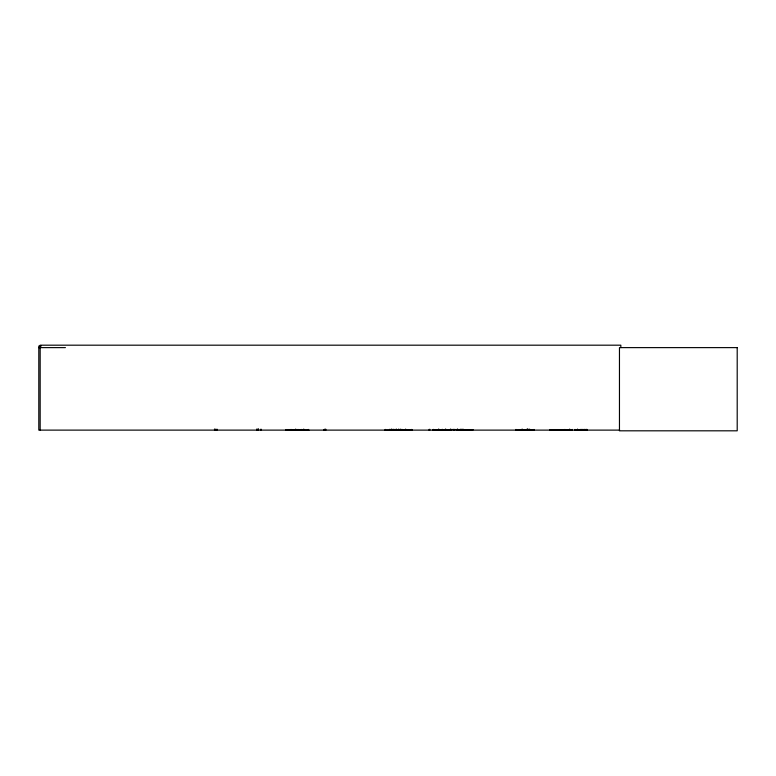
<?xml version="1.0" encoding="UTF-8"?>
<svg xmlns="http://www.w3.org/2000/svg" width="776" height="776" viewBox="0 0 776 776"><rect width="100%" height="100%" fill="white"/><g stroke="black" fill="none" stroke-linecap="round" stroke-linejoin="round"><path stroke-width="1.16" d="M385.051 430.117L412.037 430.05M395.886 430.03L395.857 429.429M396.148 430.011L396.158 429.254M432.911 429.982L453.737 429.487M433.289 429.952L442 429.952M398.903 430.011L398.825 429.254M324.271 430.011L323.834 430.03M391.637 429.429L391.696 430.011M385.313 430.03L385.352 429.487M572.087 430.03L549.524 430.069M41.225 346.057L38.8 346.057L38.8 430.117L619.617 430.117M38.8 347.619L65.417 347.619M285.946 429.574L301.486 429.574M457.248 429.574L472.788 429.574M549.544 429.574L565.073 429.574M285.917 429.797L301.515 429.797M457.219 429.778L472.817 429.778M549.505 429.797L565.103 429.778M285.937 430.069L308.984 430.088M454.076 429.487L472.797 430.069M534.053 429.943L515.962 430.088L515.962 429.429M528.679 430.03L528.592 429.487M391.453 430.03L391.366 429.487M463.718 430.03L463.631 429.487M575.181 430.03L582.912 430.088L582.825 429.429M451.137 429.982L442.427 429.982M462.574 430.011L462.477 429.429M411.784 430.03L411.746 429.487M459.266 429.943L459.266 429.487M620.829 347.619L620.829 345.184L40.168 345.184L40.168 430.117M586.821 429.429L586.821 430.117M586.326 429.429L586.384 430.117M586.2 429.429L586.2 430.117M585.182 429.429L585.182 430.117M585.075 429.429L585.075 430.117M584.483 429.429L584.483 430.117M584.241 429.429L584.221 430.117M583.455 429.429L583.484 430.117M582.349 429.429L582.349 430.117M581.728 429.429L581.728 430.117M581.447 429.429L581.447 430.117M580.758 429.429L580.681 430.117M580.235 429.429L580.235 430.117M577.693 429.254L577.693 430.117M577.441 429.254L577.441 430.117M575.035 429.429L575.035 430.117M572.232 429.429L572.232 430.117M569.827 429.254L569.827 430.117M569.574 429.254L569.574 430.117M564.918 429.429L564.918 430.117M534.053 429.429L534.053 430.117M529.659 429.079L529.659 430.117M528.505 429.429L528.446 430.117L528.427 429.429M528.029 429.254L528.029 430.117M527.602 429.254L527.602 430.117M527.234 429.079L527.234 430.117M527.079 429.254L527.079 430.117M522.423 429.254L522.423 430.117M521.986 429.254L521.986 430.117M521.579 429.429L521.579 430.117M463.553 429.429L463.553 430.117M463.039 429.254L463.039 430.117M462.729 429.429L462.729 430.117M461.798 429.254L461.691 430.117M461.613 429.429L461.613 430.117M460.682 429.254L460.575 430.117M460.401 429.429L460.401 430.117M459.101 429.429L459.179 430.117M457.753 429.254L457.753 430.117M457.53 429.254L457.53 430.117M457.229 429.254L457.229 430.117M454.018 429.429L454.018 430.117M453.795 429.429L453.795 430.117M451.011 429.38L451.011 430.069M450.584 429.254L450.584 430.117M450.284 429.254L450.284 430.117M445.812 429.206L445.812 430.069M445.511 429.206L445.511 430.069M445.084 429.429L445.084 430.117M442.301 429.38L442.301 430.069M442.087 429.38L442.087 430.069M438.867 429.206L438.867 430.069M438.566 429.206L438.566 430.069M433.367 429.38L433.367 430.069M429.778 429.254L429.778 430.117M429.109 429.429L429.07 430.117M411.697 429.429L411.697 430.117M405.79 429.254L405.79 430.117M405.421 429.254L405.46 430.117M402.443 429.429L402.443 430.117M400.94 429.254L400.891 430.117M400.561 429.254L400.561 430.117M399.01 429.429L399.01 430.117M398.719 429.254L398.719 430.117M396.536 429.254L396.536 430.117M396.206 429.429L396.206 430.117M394.654 429.429L394.654 430.117M393.704 429.254L393.704 430.117M392.355 429.429L392.355 430.117M392.278 429.429L392.278 430.117M391.676 429.254L391.667 430.117M391.308 429.254L391.308 430.117M389.853 429.254L389.862 430.117M385.391 429.429L385.391 430.117M325.813 429.254L325.813 430.117M325.105 429.079L325.105 430.117M324.465 429.429L324.465 430.117M324.387 429.429L324.387 430.117M308.411 429.429L308.411 430.117M303.901 429.254L303.901 430.117M303.659 429.254L303.659 430.117M301.447 429.429L301.447 430.117M298.042 429.429L298.042 430.117M295.84 429.254L295.84 430.117M295.598 429.254L295.598 430.117M291.087 429.429L291.087 430.117M260.969 429.079L260.969 430.117M258.544 429.079L258.544 430.117M258.36 429.079L258.36 430.117M257.574 429.079L257.574 430.117M256.643 429.079L256.643 430.117M216.95 429.079L216.95 430.117M215.233 429.079L215.233 430.117M214.525 429.079L214.525 430.117M737.2 347.619L619.461 347.619L619.461 430.816L737.2 430.816L737.2 347.619M587.122 430.117L587.122 429.429L587.083 430.117"/></g></svg>
